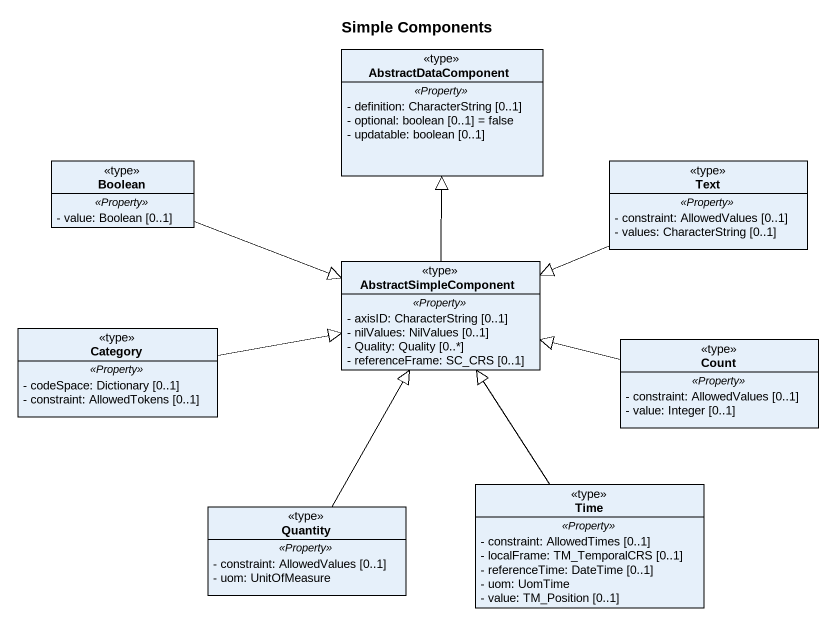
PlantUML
@startuml
title Simple Components
hide circle
hide empty members
skinparam classAttributeIconSize 0
class AbstractDataComponent <<type>> {
  .. <<Property>> ..
  - definition: CharacterString [0..1]
  - optional: boolean [0..1] = false
  - updatable: boolean [0..1]
}
class Boolean <<type>> {
  .. <<Property>> ..
  - value: Boolean [0..1]
}
class Text <<type>> {
  .. <<Property>> ..
  - constraint: AllowedValues [0..1]
  - values: CharacterString [0..1]
}
class AbstractSimpleComponent <<type>> {
  .. <<Property>> ..
  - axisID: CharacterString [0..1]
  - nilValues: NilValues [0..1]
  - Quality: Quality [0..*]
  - referenceFrame: SC_CRS [0..1]
}
class Category <<type>> {
  .. <<Property>> ..
  - codeSpace: Dictionary [0..1]
  - constraint: AllowedTokens [0..1]
}
class Count <<type>> {
  .. <<Property>> ..
  - constraint: AllowedValues [0..1]
  - value: Integer [0..1]
}
class Quantity <<type>> {
  .. <<Property>> ..
  - constraint: AllowedValues [0..1]
  - uom: UnitOfMeasure
}
class Time <<type>> {
  .. <<Property>> ..
  - constraint: AllowedTimes [0..1]
  - localFrame: TM_TemporalCRS [0..1]
  - referenceTime: DateTime [0..1]
  - uom: UomTime
  - value: TM_Position [0..1]
}
Boolean -right-|> AbstractSimpleComponent
Text -left-|> AbstractSimpleComponent
AbstractSimpleComponent -up-|> AbstractDataComponent
Category -right-|> AbstractSimpleComponent
Count -left-|> AbstractSimpleComponent
Quantity -up-|> AbstractSimpleComponent
Time -up-|> AbstractSimpleComponent
@enduml
